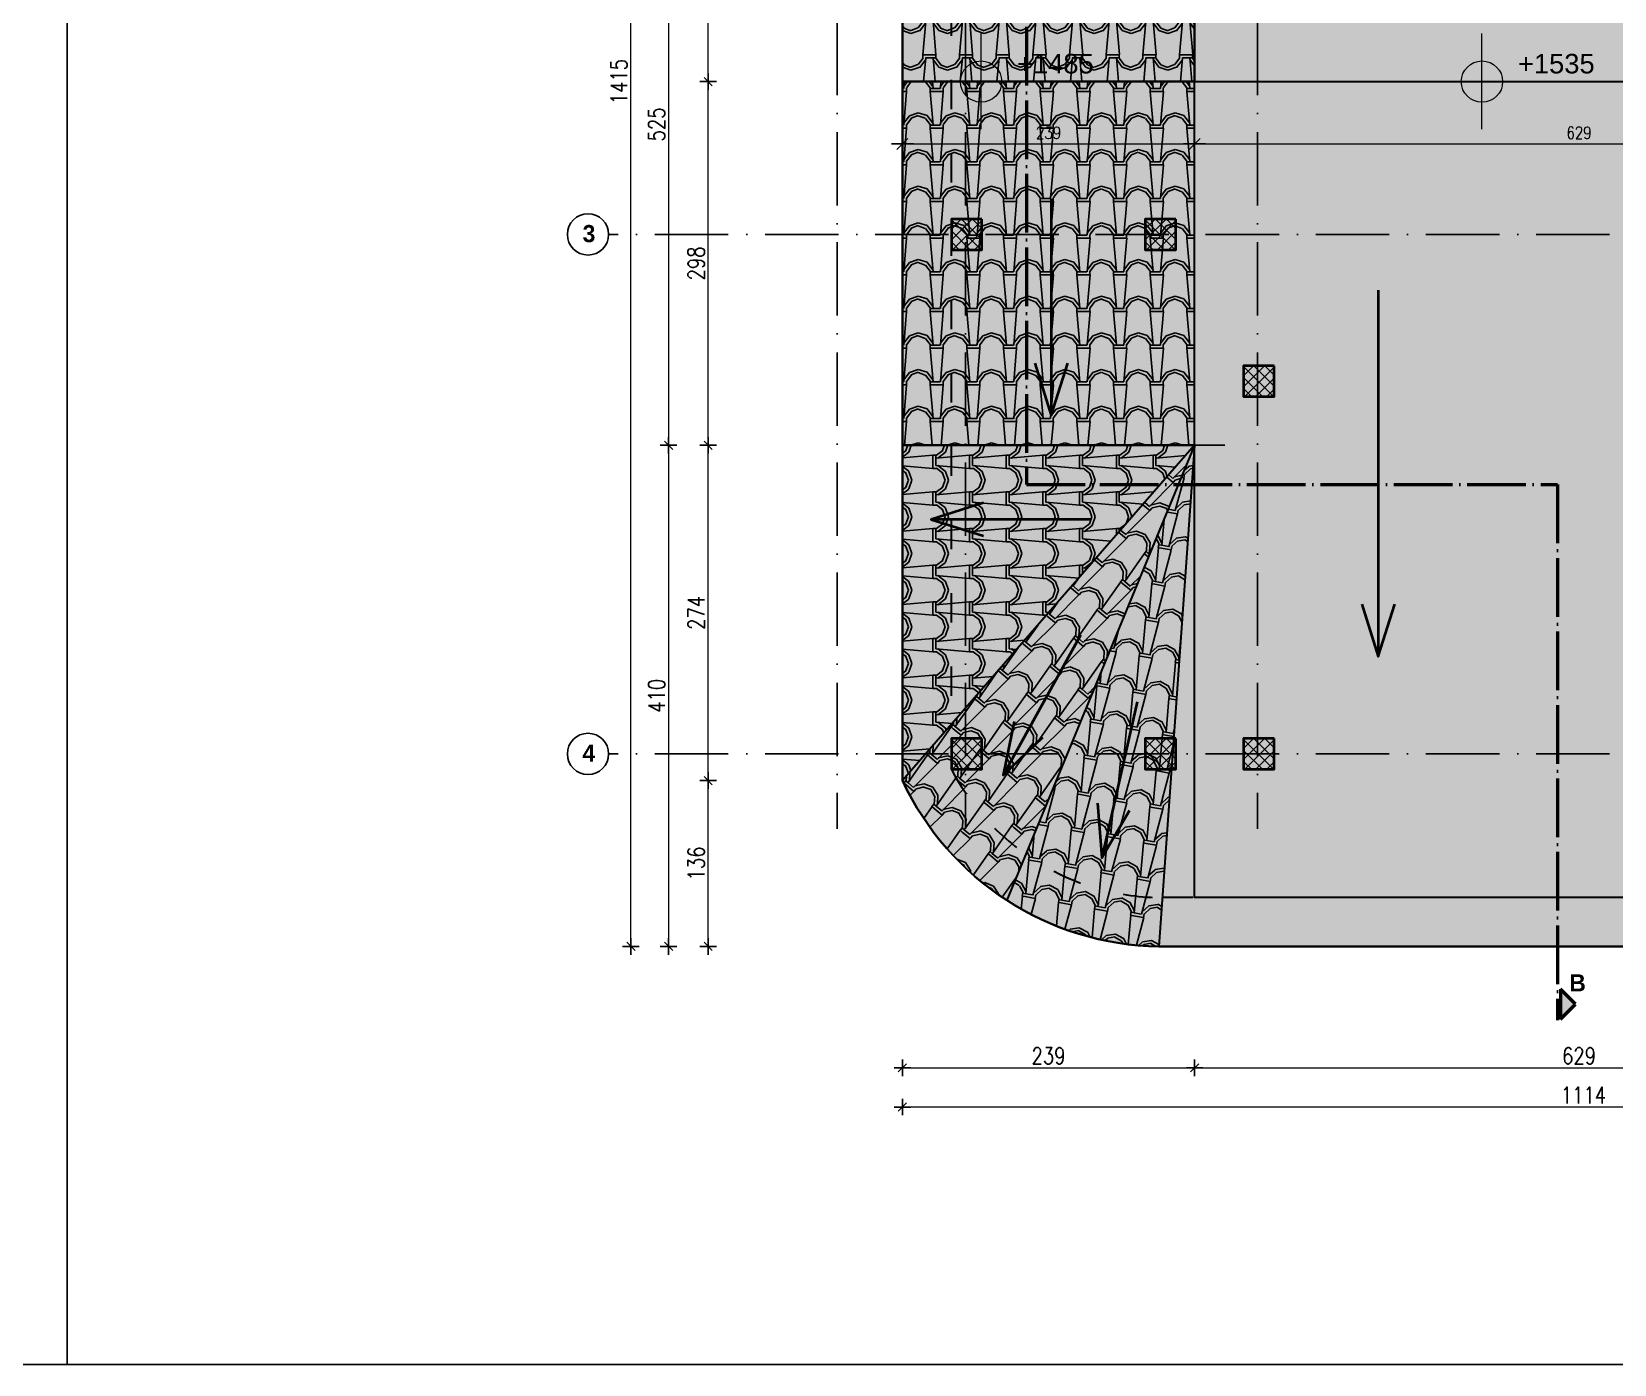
# Model space of a CAD drawing. Header units: metres. Extents: x 2674 to 33045, y -10854 to 2806.
# Drawn here: x 24106 to 25401, y 159 to 1249 of the extents above; entities that cross this region are included whole.
import ezdxf

# ---------------------------------------------------------------- set-up
doc = ezdxf.new("R2010")
doc.units = ezdxf.units.M
for name, pattern in [('ACAD_ISO03W100', [30, 12, -18]), ('ACAD_ISO04W100', [30, 24, -3, 0, -3]), ('ACAD_ISO10W100', [18, 12, -3, 0, -3])]:
    doc.linetypes.add(name, pattern=pattern)
doc.layers.add('2d hamdia', color=7, linetype='Continuous')
doc.styles.add('_DIM Romans 0.8', font='romans.shx', dxfattribs={"width": 0.8})
doc.styles.get("Standard").update_dxf_attribs({"font": 'arial.ttf'})
doc.dimstyles.new('50 jasht', dxfattribs={"dimscale": 15, "dimtxt": 0.9, "dimasz": 0.3, "dimexe": 1.25, "dimexo": 0.625, "dimgap": 0.2, "dimtad": 1, "dimdec": 0, "dimzin": 12, "dimdsep": 46, "dimtxsty": '_DIM Romans 0.8', "dimblk": '- Kosa Crta za DIM (Mala)', "dimcen": 1, "dimse1": 1, "dimse2": 1, "dimclrd": 256, "dimclrt": 256, "dimazin": 3, "dimtfac": 1, "dimtdec": 0, "dimtix": 1, "dimtmove": 0, "dimatfit": 3, "dimfxl": 1, "dimlwd": 0, "dimarcsym": 0})
doc.dimstyles.new('50 mrena', dxfattribs={"dimscale": 10, "dimtxt": 1, "dimasz": 0.6, "dimexe": 1.25, "dimexo": 0.625, "dimgap": 0.4, "dimtad": 1, "dimdec": 0, "dimzin": 12, "dimdsep": 46, "dimtxsty": '_DIM Romans 0.8', "dimblk": '- Kosa Crta za DIM (Mala)', "dimcen": 2.5, "dimse1": 1, "dimse2": 1, "dimclrd": 256, "dimclrt": 256, "dimadec": 0, "dimazin": 3, "dimtfac": 1, "dimtdec": 0, "dimtix": 1, "dimtmove": 0, "dimatfit": 3, "dimfxl": 1, "dimlwd": 15, "dimarcsym": 0})
pattern_1 = [(94.9697, (6365.4735, -30), (29.99973921, -360.000031546), [27.70416, -664.89963]), (0, (6363.073, -2.4), (30, 30), [2.4, -27.6]), (180, (6393.073, 0), (-30, -30), [8.4, -21.6]), (270, (6384.673, 1e-15), (30, -30), [3, -27]), (90, (6365.473, -3), (-30, 30), [3, -27]), (180, (6365.473, 3e-15), (-30, -30), [2.4, -27.6]), (180, (6393.073, -2.4), (-30, -30), [6, -24]), (265.0303, (6387.0735, -2.4), (-29.99973921, -360.000031546), [27.70416, -664.89963]), (232.6961, (6387.0735, -3.9), (389.999576696, 510.00032225), [7.92024, -784.1025]), (198.4349, (6382.2735, -10.2), (-60.000013, -29.999952), [7.58946, -87.27885]), (161.5651, (6375.0735, -12.6), (60.000013, -29.999952), [7.58946, -87.27885]), (127.3039, (6367.8735, -10.2), (-389.999576696, 510.00032225), [7.92024, -784.1025]), (200.2249, (6380.7735, -8.1), (329.99991793, 120.00025007), [6.07455, -601.37916]), (159.7751, (6375.0735, -10.2), (-329.99991793, 120.00025007), [6.07455, -601.37916]), (127.4054, (6369.3735, -8.1), (-300.00029858, 389.99977395), [6.42027, -635.60775]), (232.5946, (6384.6735, -3), (300.00029858, 389.99977395), [6.42027, -635.60775])]
pattern_2 = [(274.9697, (6420.6735, 30), (-29.99973921, 360.000031546), [27.70416, -664.89963]), (180, (6423.073, 2.4), (-30, -30), [2.4, -27.6]), (0, (6393.073, 0), (30, 30), [8.4, -21.6]), (90, (6401.473, 0), (-30, 30), [3, -27]), (270, (6420.673, 3), (30, -30), [3, -27]), (0, (6420.673, 0), (30, 30), [2.4, -27.6]), (0, (6393.073, 2.4), (30, 30), [6, -24]), (85.0303, (6399.0735, 2.4), (29.99973921, 360.000031546), [27.70416, -664.89963]), (52.6961, (6399.0735, 3.9), (-389.999576696, -510.00032225), [7.92024, -784.1025]), (18.4349, (6403.8735, 10.2), (60.000013, 29.999952), [7.58946, -87.27885]), (341.5651, (6411.0735, 12.6), (-60.000013, 29.999952), [7.58946, -87.27885]), (307.3039, (6418.2735, 10.2), (389.999576696, -510.00032225), [7.92024, -784.1025]), (20.2249, (6405.3735, 8.1), (-329.99991793, -120.00025007), [6.07455, -601.37916]), (339.7751, (6411.0735, 10.2), (329.99991793, -120.00025007), [6.07455, -601.37916]), (307.4054, (6416.7735, 8.1), (300.00029858, -389.99977395), [6.42027, -635.60775]), (52.5946, (6401.4735, 3), (-300.00029858, -389.99977395), [6.42027, -635.60775])]

# ---------------------------------------------------------------- blocks, each defined once
blk = doc.blocks.new('- Kosa Crta za DIM (Mala)')
for points in [[(-1.5, 0), (1.5, 0)], [(-0.75, -0.75), (0.75, 0.75)], [(0, -1.5), (0, 1.5)]]:
    blk.add_lwpolyline(points)
blk = doc.blocks.new('*D1070')
at = {"lineweight": 0, "transparency": 16777216}
blk.add_line((24822.8, 401.4), (25052.8, 401.4), dxfattribs=at)
at = {"layer": 'Defpoints', "color": 0, "lineweight": 0, "transparency": 16777216}
for p in [(24818.3, 636.4), (25057.3, 540.7), (25057.3, 401.4)]:
    blk.add_point(p, dxfattribs=at)
at = {"lineweight": 0, "transparency": 16777216, "xscale": 4.5, "yscale": 4.5, "zscale": 4.5, "rotation": 180}
blk.add_blockref('- Kosa Crta za DIM (Mala)', (24818.3, 401.4), dxfattribs=at)
at = {"lineweight": 0, "transparency": 16777216, "xscale": 4.5, "yscale": 4.5, "zscale": 4.5}
blk.add_blockref('- Kosa Crta za DIM (Mala)', (25057.3, 401.4), dxfattribs=at)
at = {"lineweight": 0, "transparency": 16777216, "insert": (24937.8, 411.2), "char_height": 13.5, "attachment_point": 5, "style": '_DIM Romans 0.8'}
blk.add_mtext('239', dxfattribs=at)
blk = doc.blocks.new('*D1071')
at = {"lineweight": 0, "transparency": 16777216}
blk.add_line((25061.8, 401.4), (25681.6, 401.4), dxfattribs=at)
at = {"layer": 'Defpoints', "color": 0, "lineweight": 0, "transparency": 16777216}
for p in [(25057.3, 540.7), (25686.1, 540.7), (25686.1, 401.4)]:
    blk.add_point(p, dxfattribs=at)
at = {"lineweight": 0, "transparency": 16777216, "xscale": 4.5, "yscale": 4.5, "zscale": 4.5, "rotation": 180}
blk.add_blockref('- Kosa Crta za DIM (Mala)', (25057.3, 401.4), dxfattribs=at)
at = {"lineweight": 0, "transparency": 16777216, "xscale": 4.5, "yscale": 4.5, "zscale": 4.5}
blk.add_blockref('- Kosa Crta za DIM (Mala)', (25686.1, 401.4), dxfattribs=at)
at = {"lineweight": 0, "transparency": 16777216, "insert": (25371.7, 411.2), "char_height": 13.5, "attachment_point": 5, "style": '_DIM Romans 0.8'}
blk.add_mtext('629', dxfattribs=at)
blk = doc.blocks.new('*D1073')
at = {"lineweight": 0, "transparency": 16777216}
blk.add_line((25927.8, 369.3), (24822.8, 369.3), dxfattribs=at)
at = {"layer": 'Defpoints', "color": 0, "lineweight": 0, "transparency": 16777216}
for p in [(24818.3, 636.4), (25932.3, 636.4), (24818.3, 369.3)]:
    blk.add_point(p, dxfattribs=at)
at = {"lineweight": 0, "transparency": 16777216, "xscale": 4.5, "yscale": 4.5, "zscale": 4.5, "rotation": 180}
blk.add_blockref('- Kosa Crta za DIM (Mala)', (24818.3, 369.3), dxfattribs=at)
at = {"lineweight": 0, "transparency": 16777216, "xscale": 4.5, "yscale": 4.5, "zscale": 4.5}
blk.add_blockref('- Kosa Crta za DIM (Mala)', (25932.3, 369.3), dxfattribs=at)
at = {"lineweight": 0, "transparency": 16777216, "insert": (25375.3, 379.1), "char_height": 13.5, "attachment_point": 5, "style": '_DIM Romans 0.8'}
blk.add_mtext('1114', dxfattribs=at)
blk = doc.blocks.new('*D1074')
at = {"lineweight": 0, "transparency": 16777216}
blk.add_line((24659.4, 505.2), (24659.4, 631.9), dxfattribs=at)
at = {"layer": 'Defpoints', "color": 0, "lineweight": 0, "transparency": 16777216}
for p in [(24659.4, 636.4), (24818.3, 636.4), (25027.9, 500.7)]:
    blk.add_point(p, dxfattribs=at)
at = {"lineweight": 0, "transparency": 16777216, "xscale": 4.5, "yscale": 4.5, "zscale": 4.5}
for p, rotation in [((24659.4, 636.4), 90), ((24659.4, 500.7), 270)]:
    blk.add_blockref('- Kosa Crta za DIM (Mala)', p, dxfattribs=dict(at, rotation=rotation))
at = {"lineweight": 0, "transparency": 16777216, "insert": (24649.6, 568.6), "char_height": 13.5, "attachment_point": 5, "rotation": 90, "style": '_DIM Romans 0.8'}
blk.add_mtext('136', dxfattribs=at)
blk = doc.blocks.new('*D1075')
at = {"lineweight": 0, "transparency": 16777216}
blk.add_line((24659.4, 640.9), (24659.4, 906.2), dxfattribs=at)
at = {"layer": 'Defpoints', "color": 0, "lineweight": 0, "transparency": 16777216}
for p in [(24659.4, 910.7), (24818.3, 910.7), (24818.3, 636.4)]:
    blk.add_point(p, dxfattribs=at)
at = {"lineweight": 0, "transparency": 16777216, "xscale": 4.5, "yscale": 4.5, "zscale": 4.5}
for p, rotation in [((24659.4, 910.7), 90), ((24659.4, 636.4), 270)]:
    blk.add_blockref('- Kosa Crta za DIM (Mala)', p, dxfattribs=dict(at, rotation=rotation))
at = {"lineweight": 0, "transparency": 16777216, "insert": (24649.6, 773.6), "char_height": 13.5, "attachment_point": 5, "rotation": 90, "style": '_DIM Romans 0.8'}
blk.add_mtext('274', dxfattribs=at)
blk = doc.blocks.new('*D1076')
at = {"lineweight": 0, "transparency": 16777216}
blk.add_line((24659.4, 915.2), (24659.4, 1203.7), dxfattribs=at)
at = {"layer": 'Defpoints', "color": 0, "lineweight": 0, "transparency": 16777216}
for p in [(24659.4, 1208.2), (24818.3, 1208.2), (24818.3, 910.7)]:
    blk.add_point(p, dxfattribs=at)
at = {"lineweight": 0, "transparency": 16777216, "xscale": 4.5, "yscale": 4.5, "zscale": 4.5}
for p, rotation in [((24659.4, 1208.2), 90), ((24659.4, 910.7), 270)]:
    blk.add_blockref('- Kosa Crta za DIM (Mala)', p, dxfattribs=dict(at, rotation=rotation))
at = {"lineweight": 0, "transparency": 16777216, "insert": (24649.6, 1059.5), "char_height": 13.5, "attachment_point": 5, "rotation": 90, "style": '_DIM Romans 0.8'}
blk.add_mtext('298', dxfattribs=at)
blk = doc.blocks.new('*D1077')
at = {"lineweight": 0, "transparency": 16777216}
blk.add_line((24659.4, 1212.7), (24659.4, 1431.2), dxfattribs=at)
at = {"layer": 'Defpoints', "color": 0, "lineweight": 0, "transparency": 16777216}
for p in [(24659.4, 1435.7), (24818.3, 1435.7), (24818.3, 1208.2)]:
    blk.add_point(p, dxfattribs=at)
at = {"lineweight": 0, "transparency": 16777216, "xscale": 4.5, "yscale": 4.5, "zscale": 4.5}
for p, rotation in [((24659.4, 1435.7), 90), ((24659.4, 1208.2), 270)]:
    blk.add_blockref('- Kosa Crta za DIM (Mala)', p, dxfattribs=dict(at, rotation=rotation))
at = {"lineweight": 0, "transparency": 16777216, "insert": (24649.6, 1322), "char_height": 13.5, "attachment_point": 5, "rotation": 90, "style": '_DIM Romans 0.8'}
blk.add_mtext('228', dxfattribs=at)
blk = doc.blocks.new('*D1081')
at = {"lineweight": 0, "transparency": 16777216}
blk.add_line((24627, 1431.2), (24627, 915.2), dxfattribs=at)
at = {"layer": 'Defpoints', "color": 0, "lineweight": 0, "transparency": 16777216}
for p in [(24712.3, 1435.7), (24627, 910.7), (24818.3, 910.7)]:
    blk.add_point(p, dxfattribs=at)
at = {"lineweight": 0, "transparency": 16777216, "xscale": 4.5, "yscale": 4.5, "zscale": 4.5}
for p, rotation in [((24627, 1435.7), 90), ((24627, 910.7), 270)]:
    blk.add_blockref('- Kosa Crta za DIM (Mala)', p, dxfattribs=dict(at, rotation=rotation))
at = {"lineweight": 0, "transparency": 16777216, "insert": (24617.3, 1173.2), "char_height": 13.5, "attachment_point": 5, "rotation": 90, "style": '_DIM Romans 0.8'}
blk.add_mtext('525', dxfattribs=at)
blk = doc.blocks.new('*D1082')
at = {"lineweight": 0, "transparency": 16777216}
blk.add_line((24627, 906.2), (24627, 505.2), dxfattribs=at)
at = {"layer": 'Defpoints', "color": 0, "lineweight": 0, "transparency": 16777216}
for p in [(24818.3, 910.7), (24627, 500.7), (25027.9, 500.7)]:
    blk.add_point(p, dxfattribs=at)
at = {"lineweight": 0, "transparency": 16777216, "xscale": 4.5, "yscale": 4.5, "zscale": 4.5}
for p, rotation in [((24627, 910.7), 90), ((24627, 500.7), 270)]:
    blk.add_blockref('- Kosa Crta za DIM (Mala)', p, dxfattribs=dict(at, rotation=rotation))
at = {"lineweight": 0, "transparency": 16777216, "insert": (24617.3, 705.7), "char_height": 13.5, "attachment_point": 5, "rotation": 90, "style": '_DIM Romans 0.8'}
blk.add_mtext('410', dxfattribs=at)
blk = doc.blocks.new('*D1083')
at = {"lineweight": 0, "transparency": 16777216}
blk.add_line((24596.2, 505.2), (24596.2, 1911.2), dxfattribs=at)
at = {"layer": 'Defpoints', "color": 0, "lineweight": 0, "transparency": 16777216}
for p in [(24596.2, 1915.7), (24712.3, 1915.7), (25027.9, 500.7)]:
    blk.add_point(p, dxfattribs=at)
at = {"lineweight": 0, "transparency": 16777216, "xscale": 4.5, "yscale": 4.5, "zscale": 4.5}
for p, rotation in [((24596.2, 1915.7), 90), ((24596.2, 500.7), 270)]:
    blk.add_blockref('- Kosa Crta za DIM (Mala)', p, dxfattribs=dict(at, rotation=rotation))
at = {"lineweight": 0, "transparency": 16777216, "insert": (24586.4, 1208.2), "char_height": 13.5, "attachment_point": 5, "rotation": 90, "style": '_DIM Romans 0.8'}
blk.add_mtext('1415', dxfattribs=at)
blk = doc.blocks.new('*D1088')
at = {"lineweight": 15, "transparency": 16777216}
blk.add_line((24824.3, 1157.3), (25051.3, 1157.3), dxfattribs=at)
at = {"layer": 'Defpoints', "color": 0, "lineweight": 0, "transparency": 16777216}
for p in [(24818.3, 1208.2), (25057.3, 1208.2), (25057.3, 1157.3)]:
    blk.add_point(p, dxfattribs=at)
at = {"lineweight": 15, "transparency": 16777216, "xscale": 6, "yscale": 6, "zscale": 6, "rotation": 180}
blk.add_blockref('- Kosa Crta za DIM (Mala)', (24818.3, 1157.3), dxfattribs=at)
at = {"lineweight": 15, "transparency": 16777216, "xscale": 6, "yscale": 6, "zscale": 6}
blk.add_blockref('- Kosa Crta za DIM (Mala)', (25057.3, 1157.3), dxfattribs=at)
at = {"lineweight": 0, "transparency": 16777216, "insert": (24937.8, 1166.3), "char_height": 10, "attachment_point": 5, "style": '_DIM Romans 0.8'}
blk.add_mtext('239', dxfattribs=at)
blk = doc.blocks.new('*D1089')
at = {"lineweight": 15, "transparency": 16777216}
blk.add_line((25063.3, 1157.3), (25680.1, 1157.3), dxfattribs=at)
at = {"layer": 'Defpoints', "color": 0, "lineweight": 0, "transparency": 16777216}
for p in [(25057.3, 1208.2), (25686.1, 1208.2), (25686.1, 1157.3)]:
    blk.add_point(p, dxfattribs=at)
at = {"lineweight": 15, "transparency": 16777216, "xscale": 6, "yscale": 6, "zscale": 6, "rotation": 180}
blk.add_blockref('- Kosa Crta za DIM (Mala)', (25057.3, 1157.3), dxfattribs=at)
at = {"lineweight": 15, "transparency": 16777216, "xscale": 6, "yscale": 6, "zscale": 6}
blk.add_blockref('- Kosa Crta za DIM (Mala)', (25686.1, 1157.3), dxfattribs=at)
at = {"lineweight": 0, "transparency": 16777216, "insert": (25371.7, 1166.3), "char_height": 10, "attachment_point": 5, "style": '_DIM Romans 0.8'}
blk.add_mtext('629', dxfattribs=at)

msp = doc.modelspace()

# ---------------------------------------------------------------- hatches: boundary and pattern name
at = {"lineweight": 0, "true_color": 0xe8e8e8}
h = msp.add_hatch(color=254, dxfattribs=at)
edge = h.paths.add_edge_path()
edge.add_line((25932.3, 910.7), (25686.1, 910.7))
edge.add_line((25686.1, 910.7), (25686.1, 540.7))
edge.add_line((25686.1, 540.7), (25057.3, 540.7))
edge.add_line((25057.3, 540.7), (25057.3, 910.7))
edge.add_line((25057.3, 910.7), (24818.3, 910.7))
edge.add_line((24818.3, 910.7), (24818.3, 636.4))
edge.add_arc((25031.5, 735.9), 235.3, 205.0331, 269.1263)
edge.add_line((25027.9, 500.7), (25715.5, 500.7))
edge.add_arc((25719.1, 735.9), 235.3, 269.1263, 334.9669)
edge.add_line((25932.3, 636.4), (25932.3, 910.7))
h.paths.add_polyline_path([(24712.3, 1435.7), (24818.3, 1435.7), (24818.3, 1675.7), (24712.3, 1675.7)])
h.paths.add_polyline_path([(24818.3, 1915.7), (24818.3, 1675.7), (24712.3, 1675.7), (24712.3, 1915.7)])
h.paths.add_polyline_path([(25014.8, 1846.3), (25048.9, 1834.2), (25014.8, 1623.8), (24854.8, 1623.8), (24821.6, 1834.2), (24854.8, 1846.3)])
h.paths.add_polyline_path([(25611.8, 1834.2), (25649.8, 1846.3), (25809.8, 1846.3), (25847.7, 1834.2), (25809.8, 1623.8), (25649.8, 1623.8)])
at = {"true_color": 0xf50000}
h = msp.add_hatch(dxfattribs=at)
h.set_pattern_fill('ROOFING_SPANISHTILE', color=1, scale=30, angle=180, style=0, pattern_type=2)
h.set_pattern_definition(pattern_1)
h.paths.add_polyline_path([(25014.8, 1846.3), (25048.9, 1834.2), (25014.8, 1623.8), (24854.8, 1623.8), (24821.6, 1834.2), (24854.8, 1846.3)], flags=16)
h.paths.add_polyline_path([(24837.3, 1875.7), (24818.3, 1875.7), (24818.3, 1208.2), (25057.3, 1208.2), (25057.3, 1915.7), (24837.3, 1915.7)])
edge = h.paths.add_edge_path()
edge.add_arc((24817.3, 1895.7), 13, 274.4117, 445.5883)
edge.add_line((24818.3, 1908.7), (24818.3, 1882.8))
at = {"lineweight": 0, "true_color": 0xd9d9d9}
h = msp.add_hatch(color=254, dxfattribs=at)
h.paths.add_polyline_path([(25527.3, 1915.7), (25932.3, 1915.7), (25932.3, 1208.2), (25527.3, 1208.2)])
h.paths.add_polyline_path([(25611.8, 1834.2), (25649.8, 1846.3), (25809.8, 1846.3), (25847.7, 1834.2), (25809.8, 1623.8), (25649.8, 1623.8)], flags=16)
h.paths.add_polyline_path([(25686.1, 1208.2), (25932.3, 1208.2), (25932.3, 910.7), (25686.1, 910.7)])
h.paths.add_polyline_path([(25057.3, 1208.2), (24818.3, 1208.2), (24818.3, 910.7), (25057.3, 910.7)])
h.paths.add_polyline_path([(24818.3, 1915.7), (24818.3, 1208.2), (25057.3, 1208.2), (25057.3, 1915.7)])
h.paths.add_polyline_path([(25014.8, 1846.3), (25048.9, 1834.2), (25014.8, 1623.8), (24854.8, 1623.8), (24821.6, 1834.2), (24854.8, 1846.3)], flags=16)
at = {"true_color": 0x990000}
h = msp.add_hatch(dxfattribs=at)
h.set_pattern_fill('ROOFING_SPANISHTILE', color=14, scale=30, angle=180, style=0, pattern_type=2)
h.set_pattern_definition(pattern_1)
h.paths.add_polyline_path([(25057.3, 1208.2), (25527.3, 1208.2), (25527.3, 1915.7), (25057.3, 1915.7)])
h.paths.add_polyline_path([(25347.3, 1475.7), (25387.3, 1475.7), (25387.3, 1425.7), (25347.3, 1425.7)], flags=16)
at = {"lineweight": 0}
h = msp.add_hatch(color=254, dxfattribs=at)
h.paths.add_polyline_path([(25057.3, 1208.2), (25527.3, 1208.2), (25527.3, 1915.7), (25057.3, 1915.7)])
h.paths.add_polyline_path([(25057.3, 1208.2), (25686.1, 1208.2), (25686.1, 540.7), (25057.3, 540.7)])
for points in [[(24882.6, 1225.1), (24882.6, 1208.2), (24899.5, 1208.2, 0.414214)], [(25292.3, 1225.1), (25292.3, 1208.2), (25309.2, 1208.2, 0.414214)], [(24882.6, 1208.2), (24865.7, 1208.2, 0.414214), (24882.6, 1191.3)], [(25292.3, 1208.2), (25275.4, 1208.2, 0.414214), (25292.3, 1191.3)]]:
    msp.add_hatch(color=256, dxfattribs=at).paths.add_polyline_path(points)
at = {"true_color": 0xf50000}
h = msp.add_hatch(dxfattribs=at)
h.set_pattern_fill('ROOFING_SPANISHTILE', color=1, scale=30, style=0, pattern_type=2)
h.set_pattern_definition(pattern_2)
h.paths.add_polyline_path([(25057.3, 1208.2), (24818.3, 1208.2), (24818.3, 910.7), (25057.3, 910.7)])
at = {"true_color": 0x990000}
h = msp.add_hatch(dxfattribs=at)
h.set_pattern_fill('ROOFING_SPANISHTILE', color=14, scale=30, style=0, pattern_type=2)
h.set_pattern_definition(pattern_2)
h.paths.add_polyline_path([(25057.3, 1208.2), (25686.1, 1208.2), (25686.1, 540.7), (25057.3, 540.7)])
at = {"true_color": 0xff6b6b}
h = msp.add_hatch(dxfattribs=at)
h.set_pattern_fill('ROOFING_SPANISHTILE', color=11, scale=30, angle=270, style=0, pattern_type=2)
h.set_pattern_definition([(184.9697, (6423.0735, -27.6), (360.00003155, 29.99973921), [27.70416, -664.89963]), (90, (6395.473, -30), (-30, 30), [2.4, -27.6]), (270, (6393.073, 0), (30, -30), [8.4, -21.6]), (0, (6393.073, -8.4), (30, 30), [3, -27]), (180, (6396.073, -27.6), (-30, -30), [3, -27]), (270, (6393.073, -27.6), (30, -30), [2.4, -27.6]), (270, (6395.473, -4e-16), (30, -30), [6, -24]), (355.0303, (6395.4735, -6), (360.00003155, -29.99973921), [27.70416, -664.89963]), (322.6961, (6396.9735, -6), (-510.00032225, 389.999576696), [7.92024, -784.1025]), (288.4349, (6403.2735, -10.8), (29.999952, -60.000013), [7.58946, -87.27885]), (251.5651, (6405.6735, -18), (29.999952, 60.000013), [7.58946, -87.27885]), (217.3039, (6403.2735, -25.2), (-510.00032225, -389.999576696), [7.92024, -784.1025]), (290.2249, (6401.1735, -12.3), (-120.00025007, 329.99991793), [6.07455, -601.37916]), (249.7751, (6403.2735, -18), (-120.00025007, -329.99991793), [6.07455, -601.37916]), (217.4054, (6401.1735, -23.7), (-389.99977395, -300.00029858), [6.42027, -635.60775]), (322.5946, (6396.0735, -8.4), (-389.99977395, 300.00029858), [6.42027, -635.60775])])
h.paths.add_polyline_path([(25029.2, 878.5), (25057.3, 910.7), (24919.7, 910.7), (24919.7, 878.5)])
h.paths.add_polyline_path([(24818.3, 636.4), (24858.3, 682.3), (24858.3, 910.7), (24818.3, 910.7)])
h.paths.add_polyline_path([(25029.2, 878.5), (24919.7, 878.5), (24919.7, 910.7), (24858.3, 910.7), (24858.3, 682.3)])
h = msp.add_hatch(dxfattribs=at)
h.set_pattern_fill('ROOFING_SPANISHTILE', color=11, scale=30, angle=320, style=0, pattern_type=2)
h.set_pattern_definition([(234.9697, (6433.5, 5.2404), (208.42242625, 295.05948435), [27.70416, -664.89963]), (140, (6417.598, -17.445), (-42.26496, -3.697705), [2.4, -27.6]), (320, (6393.073, 0), (42.26496, 3.697705), [8.4, -21.6]), (50, (6399.508, -5.4), (-3.697705, 42.26496), [3, -27]), (230, (6416.145, -15.443), (3.697705, -42.26496), [3, -27]), (320, (6414.216, -17.74), (42.26496, 3.697705), [2.4, -27.6]), (320, (6394.616, 1.84), (42.26496, 3.697705), [6, -24]), (45.0303, (6399.2125, -2.0182), (254.38469328, 256.49256303), [27.70416, -664.89963]), (12.6961, (6400.1766, -0.8692), (-626.578896626, -139.996017166), [7.92024, -784.1025]), (338.4349, (6407.903, 0.872), (65.246274, -15.5859684), [7.58946, -87.27885]), (301.5651, (6414.961, -1.918), (-26.679079, 61.5485616), [7.58946, -87.27885]), (267.3039, (6418.9342, -8.3846), (-29.06487953, -641.36980853), [7.92024, -784.1025]), (340.2249, (6407.7024, -1.7013), (-329.92927726, 120.1943337), [6.07455, -601.37916]), (299.7751, (6413.4187, -3.7565), (175.65992946, -304.04538318), [6.07455, -601.37916]), (267.4054, (6416.4353, -9.0291), (-20.87346082, -491.59363448), [6.42027, -635.60775]), (12.5946, (6401.4366, -3.1013), (-480.50058414, -105.92068482), [6.42027, -635.60775])])
h.paths.add_polyline_path([(25044, 878.5), (25029.2, 878.5), (24858.3, 682.3), (24858.3, 670.7), (24883.3, 670.7), (24883.3, 645.7), (24858.3, 645.7, 0.12002), (24919.2, 576.2)])
h.paths.add_polyline_path([(24858.3, 645.7), (24858.3, 682.3), (24818.3, 636.4, 0.140748), (24903.6, 538.5), (24919.2, 576.2, -0.12002)])
h.paths.add_polyline_path([(25057.3, 910.7), (25029.2, 878.5), (25044, 878.5)])
h.paths.add_polyline_path([(24883.3, 670.7), (24858.3, 670.7), (24858.3, 645.7), (24883.3, 645.7)], flags=17)
h = msp.add_hatch(dxfattribs=at)
h.set_pattern_fill('ROOFING_SPANISHTILE', color=11, scale=30, angle=350, style=0, pattern_type=2)
h.set_pattern_definition([(264.9697, (6425.4636, 24.7515), (32.969373675, 359.740222195), [27.70416, -664.89963]), (170, (6423.034, -2.846), (-34.75368, -24.334787), [2.4, -27.6]), (350, (6393.073, 0), (34.75368, 24.334787), [8.4, -21.6]), (80, (6401.346, -1.46), (-24.334787, 34.75368), [3, -27]), (260, (6420.775, -1.838), (24.334787, -34.75368), [3, -27]), (350, (6420.254, -4.793), (34.75368, 24.334787), [2.4, -27.6]), (350, (6393.49, 2.364), (34.75368, 24.334787), [6, -24]), (75.0303, (6399.3991, 1.3216), (92.0573252, 349.32142211), [27.70416, -664.89963]), (42.6961, (6399.6596, 2.7989), (-472.63523337, -434.52955561), [7.92024, -784.1025]), (8.4349, (6405.481, 8.17), (64.297915, 19.1252925), [7.58946, -87.27885]), (331.5651, (6412.988, 9.283), (-53.879041, 39.9630783), [7.58946, -87.27885]), (297.3039, (6419.6619, 5.6691), (295.513980234, -569.974987175), [7.92024, -784.1025]), (10.2249, (6406.5932, 5.841), (-345.82430241, -60.87329225), [6.07455, -601.37916]), (329.7751, (6412.5712, 6.9194), (304.14865293, -175.48106101), [6.07455, -601.37916]), (297.4054, (6417.82, 3.8615), (227.71986991, -436.16930621), [6.42027, -635.60775]), (42.5946, (6401.8668, 1.4958), (-363.16536998, -331.98029591), [6.42027, -635.60775])])
h.paths.add_polyline_path([(25057.3, 910.7), (25044, 878.5), (25055, 878.5)])
h.paths.add_polyline_path([(25030.7, 540.7), (25028.2, 540.7, -0.150083), (24919.2, 576.2), (24903.6, 538.5, 0.140748), (25027.9, 500.7)])
h.paths.add_polyline_path([(25055, 878.5), (25044, 878.5), (24919.2, 576.2, 0.150083), (25028.2, 540.7), (25030.7, 540.7)])
h = msp.add_hatch(dxfattribs=at)
h.set_pattern_fill('ROOFING_SPANISHTILE', color=11, scale=30, style=0, pattern_type=2)
h.set_pattern_definition(pattern_2)
h.paths.add_polyline_path([(25057.3, 910.7), (25055, 878.5), (25057.3, 878.5)])
h.paths.add_polyline_path([(25686.1, 910.7), (25686.1, 540.7), (25712.7, 540.7)])
h.paths.add_polyline_path([(25712.7, 540.7), (25354, 540.7), (25354, 500.7), (25715.5, 500.7)])
h.paths.add_polyline_path([(25354, 540.7), (25057.3, 540.7), (25030.7, 540.7), (25027.9, 500.7), (25354, 500.7)])
h.paths.add_polyline_path([(25057.3, 878.5), (25055, 878.5), (25030.7, 540.7), (25057.3, 540.7)])
at = {"lineweight": 18}
msp.add_hatch(color=15, dxfattribs=at).paths.add_polyline_path([(25356.6, 465.7), (25356.6, 441.3), (25368.8, 453.5)])
at = {"layer": '2d hamdia', "lineweight": 0}
h = msp.add_hatch(dxfattribs=at)
h.set_pattern_fill('ANSI37', color=8, scale=2, style=0)
h.set_pattern_definition([(45, (13892.6505, -790), (-4.490128, 4.490128), []), (135, (13892.6505, -790), (-4.490128, -4.490128), [])])
h.paths.add_polyline_path([(24883.3, 1095.7), (24858.3, 1095.7), (24858.3, 1070.7), (24883.3, 1070.7)])
h = msp.add_hatch(dxfattribs=at)
h.set_pattern_fill('ANSI37', color=8, scale=2, style=0)
h.set_pattern_definition([(45, (14051.207, -790), (-4.490128, 4.490128), []), (135, (14051.207, -790), (-4.490128, -4.490128), [])])
h.paths.add_polyline_path([(25041.9, 1095.7), (25016.9, 1095.7), (25016.9, 1070.7), (25041.9, 1070.7)])
h = msp.add_hatch(dxfattribs=at)
h.set_pattern_fill('ANSI37', color=8, scale=2, style=0)
h.set_pattern_definition([(45, (14131.6505, -910), (-4.490128, 4.490128), []), (135, (14131.6505, -910), (-4.490128, -4.490128), [])])
h.paths.add_polyline_path([(25122.3, 975.7), (25097.3, 975.7), (25097.3, 950.7), (25122.3, 950.7)])
h = msp.add_hatch(dxfattribs=at)
h.set_pattern_fill('ANSI37', color=8, scale=2, style=0)
h.set_pattern_definition([(45, (13892.6505, -1215), (-4.490128, 4.490128), []), (135, (13892.6505, -1215), (-4.490128, -4.490128), [])])
h.paths.add_polyline_path([(24883.3, 670.7), (24858.3, 670.7), (24858.3, 645.7), (24883.3, 645.7)])
h = msp.add_hatch(dxfattribs=at)
h.set_pattern_fill('ANSI37', color=8, scale=2, style=0)
h.set_pattern_definition([(45, (14051.207, -1215), (-4.490128, 4.490128), []), (135, (14051.207, -1215), (-4.490128, -4.490128), [])])
h.paths.add_polyline_path([(25041.9, 670.7), (25016.9, 670.7), (25016.9, 645.7), (25041.9, 645.7)])
h = msp.add_hatch(dxfattribs=at)
h.set_pattern_fill('ANSI37', color=8, scale=2, style=0)
h.set_pattern_definition([(45, (14131.6505, -1215), (-4.490128, 4.490128), []), (135, (14131.6505, -1215), (-4.490128, -4.490128), [])])
h.paths.add_polyline_path([(25122.3, 670.7), (25097.3, 670.7), (25097.3, 645.7), (25122.3, 645.7)])

# ---------------------------------------------------------------- linework, layer by layer
at = {"color": 124, "linetype": 'ACAD_ISO10W100', "lineweight": 25, "ltscale": 5}
for p, q in [((24764.8, 2067.9), (24764.8, 597)), ((24869.8, 2067.9), (24869.8, 597)), ((25108.8, 2067.9), (25108.8, 597)), ((25937.2, 1083.2), (24578, 1083.2)), ((25937.2, 658.2), (24578, 658.2))]:
    msp.add_line(p, q, dxfattribs=at)
at = {"color": 1}
for q in [(25057.3, 1915.7), (25057.3, 540.7), (25686.1, 1208.2)]:
    msp.add_line((25057.3, 1208.2), q, dxfattribs=at)
at = {"lineweight": 0}
for p, q in [((24882.6, 1169.3), (24882.6, 1247.7)), ((25292.3, 1169.3), (25292.3, 1247.7)), ((24854.9, 1208.2), (24978.5, 1208.2)), ((25264.6, 1208.2), (25388.2, 1208.2))]:
    msp.add_line(p, q, dxfattribs=at)
for p, q in [((25057.3, 1208.2), (24818.3, 1208.2)), ((24835.7, 1208.2), (25041.9, 1208.2)), ((25057.3, 910.7), (24818.3, 910.7)), ((25081.9, 910.7), (24835.7, 910.7))]:
    msp.add_line(p, q)
at = {"color": 8}
msp.add_line((25016.9, 1070.7), (25016.9, 1095.7), dxfattribs=at)
at = {"lineweight": 30}
for q in [(24818.3, 636.4), (24903.6, 538.5), (25027.9, 500.7)]:
    msp.add_line((25057.3, 910.7), q, dxfattribs=at)
at = {"elevation": -574.7}
for points in [[(21165, 158.8), (21165, 2258.8), (24135, 2258.8), (24135, 158.8), (21165, 158.8)], [(24135, 158.8), (24135, 2258.8), (27105, 2258.8), (27105, 158.8), (24135, 158.8)]]:
    msp.add_lwpolyline(points, close=True, dxfattribs=at)
at = {"color": 13, "linetype": 'ACAD_ISO04W100', "lineweight": 50, "ltscale": 2}
msp.add_lwpolyline([(25354, 1958.4), (25354, 1553.4), (24919.7, 1553.4), (24919.7, 878.5), (25354, 878.5), (25354, 440.5)], dxfattribs=at)
at = {"lineweight": 30}
for points in [[(25932.3, 1915.7), (25932.3, 636.4, -0.295457), (25715.5, 500.7), (25027.9, 500.7, -0.287186), (24818.3, 636.4), (24818.3, 1435.7), (24712.3, 1435.7), (24712.3, 1915.7)], [(25932.3, 910.7), (25686.1, 910.7), (25686.1, 540.7), (25057.3, 540.7), (25057.3, 910.7), (24818.3, 910.7), (24818.3, 636.4, 0.287186), (25027.9, 500.7), (25715.5, 500.7, 0.295457), (25932.3, 636.4)]]:
    msp.add_lwpolyline(points, format="xyb", close=True, dxfattribs=at)
msp.add_lwpolyline([(24818.3, 1915.7), (24818.3, 1208.2), (25057.3, 1208.2), (25057.3, 1915.7), (24818.3, 1915.7)], dxfattribs=at)
for points in [[(25057.3, 1208.2), (25527.3, 1208.2), (25527.3, 1915.7), (25057.3, 1915.7)], [(25057.3, 1208.2), (24818.3, 1208.2), (24818.3, 910.7), (25057.3, 910.7)], [(25057.3, 1208.2), (25686.1, 1208.2), (25686.1, 540.7), (25057.3, 540.7)]]:
    msp.add_lwpolyline(points, close=True, dxfattribs=at)
at = {"color": 252, "linetype": 'ACAD_ISO03W100', "lineweight": 30, "ltscale": 2}
msp.add_lwpolyline([(25892.3, 1875.7), (25892.3, 645.7, -0.284081), (25715.9, 540.7), (25028.2, 540.7, -0.275058), (24858.3, 645.7), (24858.3, 1475.7), (24752.3, 1475.7), (24752.3, 1875.7)], format="xyb", close=True, dxfattribs=at)
at = {"lineweight": 40}
for points in [[(24940, 1112.2), (24940, 935.1)], [(25207.4, 1037.7), (25207.4, 737.9)], [(24926.5, 978), (24940, 935.1), (24953.5, 978)], [(24884.7, 863.6), (24841.8, 850.1), (24884.7, 836.6)], [(24972.6, 850.1), (24841.8, 850.1)], [(25193.9, 780.8), (25207.4, 737.9), (25220.9, 780.8)], [(24963.9, 755.3), (24900.7, 640.8)], [(25010.3, 700.7), (24981.3, 573.2)], [(24909.6, 684.8), (24900.7, 640.8), (24933.2, 671.8)], [(24977.7, 618), (24981.3, 573.2), (25004, 612)]]:
    msp.add_lwpolyline(points, dxfattribs=at)
at = {"color": 8, "lineweight": 40}
for points in [[(24883.3, 1095.7), (24858.3, 1095.7), (24858.3, 1070.7), (24883.3, 1070.7)], [(25041.9, 1095.7), (25016.9, 1095.7), (25016.9, 1070.7), (25041.9, 1070.7)], [(25122.3, 975.7), (25097.3, 975.7), (25097.3, 950.7), (25122.3, 950.7)], [(24883.3, 670.7), (24858.3, 670.7), (24858.3, 645.7), (24883.3, 645.7)], [(25041.9, 670.7), (25016.9, 670.7), (25016.9, 645.7), (25041.9, 645.7)], [(25122.3, 670.7), (25097.3, 670.7), (25097.3, 645.7), (25122.3, 645.7)]]:
    msp.add_lwpolyline(points, close=True, dxfattribs=at)
at = {"color": 13, "linetype": 'ACAD_ISO04W100', "lineweight": 50, "ltscale": 2}
msp.add_lwpolyline([(25356.6, 465.7), (25356.6, 441.3), (25368.8, 453.5)], close=True, dxfattribs=at)
at = {"lineweight": 0}
for centre in [(24882.6, 1208.2), (25292.3, 1208.2)]:
    msp.add_circle(centre, 16.9, dxfattribs=at)
at = {"color": 124, "lineweight": 25, "ltscale": 5}
for centre in [(24561.1, 1083.2), (24561.1, 658.2)]:
    msp.add_circle(centre, 16.9, dxfattribs=at)

# ---------------------------------------------------------------- texts
at = {"lineweight": 0, "char_height": 18, "attachment_point": 1}
for s, insert in [('{\\H0.8889x;+1485}', (24912, 1230.9)), ('{\\H0.8889x;+1535}', (25321.7, 1230.9))]:
    msp.add_mtext_dynamic_manual_height_columns(s, width=211.732, gutter_width=12.5, heights=[0], dxfattribs=dict(at, insert=insert))
at = {"char_height": 14, "attachment_point": 1}
for s, insert in [('\\pi1.1094;{\\fEras Light ITC|b1|i0|c0|p34;\\C124;3}', (24555.6, 1090.9)), ('\\pi0.9824;{\\fEras Light ITC|b1|i0|c0|p34;\\C124;4}', (24555.6, 665.9)), ('\\pi0.92653;{\\fEras Light ITC|b1|i0|c0|p34;\\C15;B}', (25362.8, 477.9))]:
    msp.add_mtext_dynamic_manual_height_columns(s, width=11.19, gutter_width=12.5, heights=[0], dxfattribs=dict(at, insert=insert))

# ---------------------------------------------------------------- dimensions: what is measured, and where the dimension line sits
at = {"lineweight": 0}
for base, p2, picture, middle in [((24596.2, 1915.7), (24712.3, 1915.7), '*D1083', (24586.4, 1208.2)), ((24659.4, 636.4), (24818.3, 636.4), '*D1074', (24649.6, 568.6))]:
    dim = msp.add_linear_dim(base=base, p1=(25027.9, 500.7), p2=p2, angle=90, dimstyle='50 jasht', dxfattribs=at)
    dim.commit()
    dim.dimension.update_dxf_attribs({"geometry": picture, "text_midpoint": middle})
for base, p1, p2, picture, middle in [((24627, 910.7), (24712.3, 1435.7), (24818.3, 910.7), '*D1081', (24617.3, 1173.2)), ((24659.3821247, 1435.71237), (24818.2957913, 1208.21237), (24818.2957913, 1435.71237), '*D1077', (24649.6321247, 1321.96237)), ((24659.3821247, 1208.21237), (24818.2957913, 910.71237), (24818.2957913, 1208.21237), '*D1076', (24649.6321247, 1059.46237)), ((24627, 500.7), (24818.3, 910.7), (25027.9, 500.7), '*D1082', (24617.3, 705.7)), ((24659.4, 910.7), (24818.3, 636.4), (24818.3, 910.7), '*D1075', (24649.6, 773.6))]:
    dim = msp.add_linear_dim(base=base, p1=p1, p2=p2, angle=90, dimstyle='50 jasht', override={"dimtmove": 1}, dxfattribs=at)
    dim.commit()
    dim.dimension.update_dxf_attribs({"geometry": picture, "text_midpoint": middle})
for base, p1, p2, dimstyle, picture, middle in [((25057.3, 1157.3), (24818.3, 1208.2), (25057.3, 1208.2), '50 mrena', '*D1088', (24937.8, 1166.3)), ((25057.3, 401.4), (24818.3, 636.4), (25057.3, 540.7), '50 jasht', '*D1070', (24937.8, 411.2)), ((24818.3, 369.3), (25932.3, 636.4), (24818.3, 636.4), '50 jasht', '*D1073', (25375.3, 379.1))]:
    dim = msp.add_linear_dim(base=base, p1=p1, p2=p2, dimstyle=dimstyle, dxfattribs=at)
    dim.commit()
    dim.dimension.update_dxf_attribs({"geometry": picture, "text_midpoint": middle})
for base, p1, p2, dimstyle, picture, middle in [((25686.1, 1157.3), (25057.3, 1208.2), (25686.1, 1208.2), '50 mrena', '*D1089', (25371.7, 1166.3)), ((25686.1, 401.4), (25057.3, 540.7), (25686.1, 540.7), '50 jasht', '*D1071', (25371.7, 411.2))]:
    dim = msp.add_linear_dim(base=base, p1=p1, p2=p2, dimstyle=dimstyle, override={"dimtmove": 1}, dxfattribs=at)
    dim.commit()
    dim.dimension.update_dxf_attribs({"geometry": picture, "text_midpoint": middle})

doc.saveas('drawing.dxf')
